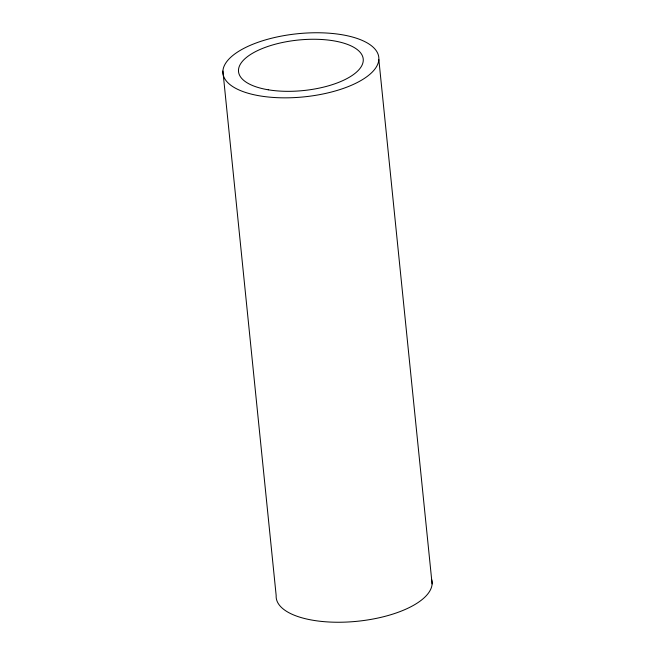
<?xml version="1.0" encoding="UTF-8"?>
<svg xmlns="http://www.w3.org/2000/svg" width="655" height="655" viewBox="0 0 655 655"><rect width="100%" height="100%" fill="white"/><g stroke="black" fill="none" stroke-linecap="round" stroke-linejoin="round"><path stroke-width="0.98" d="M378.836 59.515A78.338 31.735 -5.8 0 1 260.117 95.925A78.338 31.735 -5.8 0 1 263.637 40.446A78.338 31.735 -5.8 0 1 378.836 59.515L432.103 583.924M222.897 71.076L276.164 595.485A78.338 31.735 -5.8 0 0 357.573 621.251A78.338 31.735 -5.8 0 0 431.62 579.503M268.272 89.8A62.667 25.389 -5.8 0 0 363.247 60.678A62.667 25.389 -5.8 0 0 271.088 45.416A62.667 25.389 -5.8 0 0 268.272 89.8"/></g></svg>
